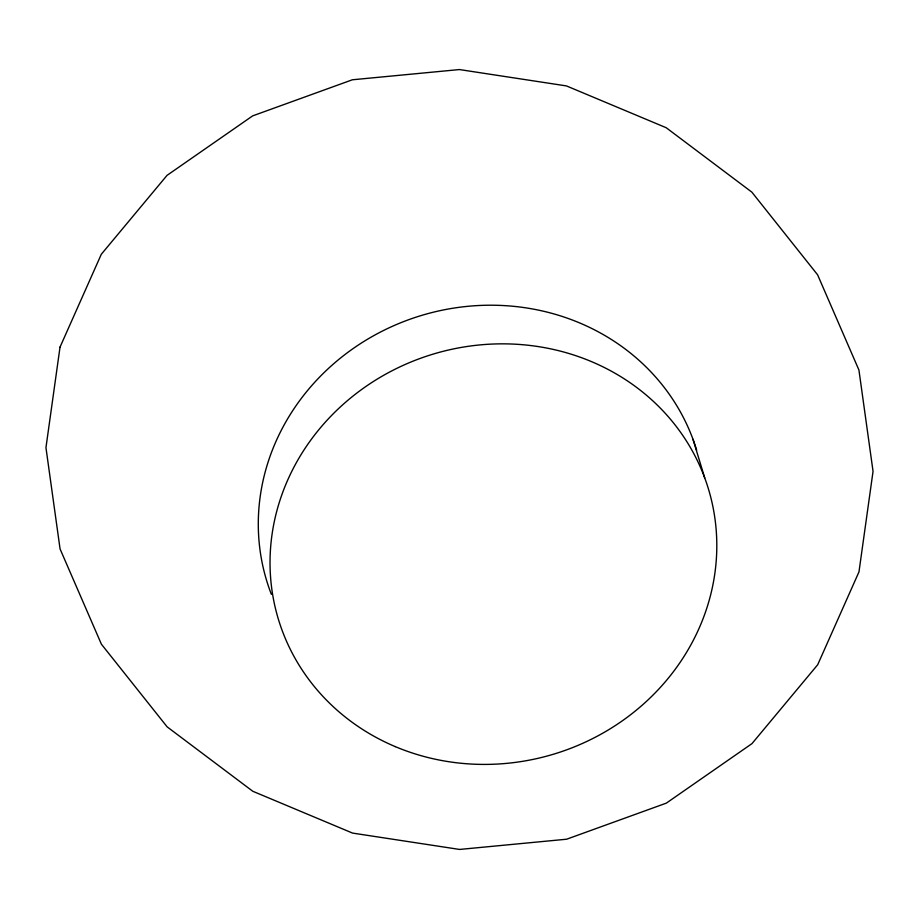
<?xml version="1.0" encoding="UTF-8"?>
<svg xmlns="http://www.w3.org/2000/svg" width="919" height="919" viewBox="0 0 919 919"><rect width="100%" height="100%" fill="white"/><g stroke="black" fill="none" stroke-linecap="round" stroke-linejoin="round"><path stroke-width="1.38" d="M692.995 439.282L704.724 477.903M271.358 594.329A224.684 208.912 -16.9 0 1 413.607 317.974A224.684 208.912 -16.9 0 1 696.648 450.138M60.022 347.118L45.95 447.645L60.068 548.965L101.4 644.196L167.132 726.849L252.794 791.27L352.551 833.085L459.58 849.443L566.621 839.219L666.344 803.126L751.983 743.62L817.692 664.736L858.978 571.882L873.05 471.355L858.932 370.035L817.6 274.804L751.868 192.151L666.206 127.73L566.449 85.915L459.42 69.557L352.379 79.781L252.656 115.874L167.017 175.38L101.308 254.264L60.022 347.118M395.239 746.607A224.684 208.912 -16.9 0 0 716.28 531.228A224.684 208.912 -16.9 0 0 368.726 384.544A224.684 208.912 -16.9 0 0 395.239 746.607"/></g></svg>
